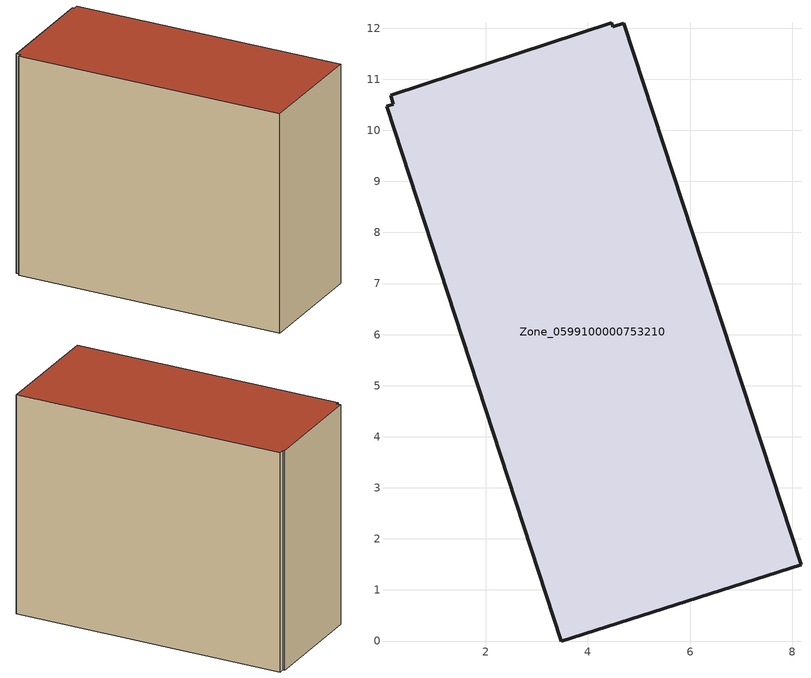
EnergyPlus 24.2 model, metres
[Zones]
Zone_0599100000753210
 floor ground (C_G): 4.47,12.1 4.49,12.03 4.7,12.1 8.17,1.5 3.48,0 0.06,10.47 0.19,10.51 0.14,10.69 z3.67
 wall outside (C_F): 4.47,12.1 0.14,10.69 0.19,10.51 0.06,10.47 3.48,0 8.17,1.5 4.7,12.1 4.49,12.03 4.47,12.1 z3.67:12.76
 roof outside (C_R): 4.49,12.03 4.47,12.1 0.14,10.69 0.19,10.51 0.06,10.47 3.48,0 8.17,1.5 4.7,12.1 z12.76
[BUILDING]
Pand.0599100000753210: North Axis=0; Terrain=City; Loads Convergence Tolerance Value=0.04; Temperature Convergence Tolerance Value=0.4; Solar Distribution=FullExterior; Maximum Number of Warmup Days=25; Minimum Number of Warmup Days=1
[Site:Location]
Rotterdam.The.Hague.AP_ZH_NLD Design_Conditions: Latitude=51.96; Longitude=4.45; Time Zone=1; Elevation=-4.5
[SITE:GROUNDTEMPERATURE:BUILDINGSURFACE]
18, 18, 18, 18, 18, 18, 18, 18, 18, 18, 18, 18
[MATERIAL] Thermal Absorptance=0.9; Solar Absorptance=0.7; Visible Absorptance=0.7
Name | Roughness | Thickness | Conductivity | Density | Specific Heat
G.TI.2006-2014 | MediumSmooth | 0.15 | 0.06 | 540 | 1210
F.TI.2006-2014 | Rough | 0.3 | 0.12 | 1920 | 840
R.TI.2006-2014 | MediumRough | 0.2 | 0.08 | 1500 | 1000
[CONSTRUCTION]
C_G: G.TI.2006-2014
C_F: F.TI.2006-2014
C_R: R.TI.2006-2014
[ZONE]
Zone_0599100000753210: Type=1; Multiplier=1; Ceiling Height=Autocalculate; Volume=Autocalculate; Floor Area=autocalculate; Part of Total Floor Area=Yes
[ZONEINFILTRATION:DESIGNFLOWRATE]
Infil_Zone_0599100000753210: Zone or ZoneList or Space or SpaceList=Zone_0599100000753210; Schedule=AlwaysOn; Design Flow Rate Calculation Method=Flow/Area; Flow Rate per Floor Area=0.0015; Constant Term Coefficient=1; Temperature Term Coefficient=0; Velocity Term Coefficient=0; Velocity Squared Term Coefficient=0
[HVACTEMPLATE:ZONE:IDEALLOADSAIRSYSTEM]
Zone_0599100000753210: Maximum Heating Supply Air Temperature=50; Minimum Cooling Supply Air Temperature=13; Maximum Heating Supply Air Humidity Ratio=0.0156; Minimum Cooling Supply Air Humidity Ratio=0.0077; Heating Limit=NoLimit; Cooling Limit=NoLimit; Dehumidification Control Type=ConstantSensibleHeatRatio; Cooling Sensible Heat Ratio=0.7; Dehumidification Setpoint=60; Humidification Control Type=None; Humidification Setpoint=30; Outdoor Air Method=None; Outdoor Air Flow Rate per Person=0.00944; Outdoor Air Flow Rate per Zone Floor Area=0; Outdoor Air Flow Rate per Zone=0; Demand Controlled Ventilation Type=None; Outdoor Air Economizer Type=NoEconomizer; Heat Recovery Type=None; Sensible Heat Recovery Effectiveness=0.7; Latent Heat Recovery Effectiveness=0.65
[ZONECONTROL:THERMOSTAT]
ThermostatControl_Zone_0599100000753210: Zone or ZoneList=Zone_0599100000753210; Control Type Schedule=DualSetpointControlType; Control 1=Thermostat_Zone_0599100000753210; Temperature Difference Between Cutout And Setpoint=0
[THERMOSTATSETPOINT:DUALSETPOINT]
Thermostat_Zone_0599100000753210: Heating Setpoint Temperature Schedule=HeatingSetpoint_Zone_0599100000753210; Cooling Setpoint Temperature Schedule=CoolingSetpoint_Zone_0599100000753210
[SCHEDULE:COMPACT]
HeatingSetpoint_Zone_0599100000753210: Through: 12/31, For: AllDays, Until: 24:00, 21
CoolingSetpoint_Zone_0599100000753210: Through: 12/31, For: AllDays, Until: 24:00, 24
DualSetpointControlType: Through: 12/31, For: AllDays, Until: 24:00, 4
AlwaysOn: Through: 12/31, For: AllDays, Until: 24:00, 1
